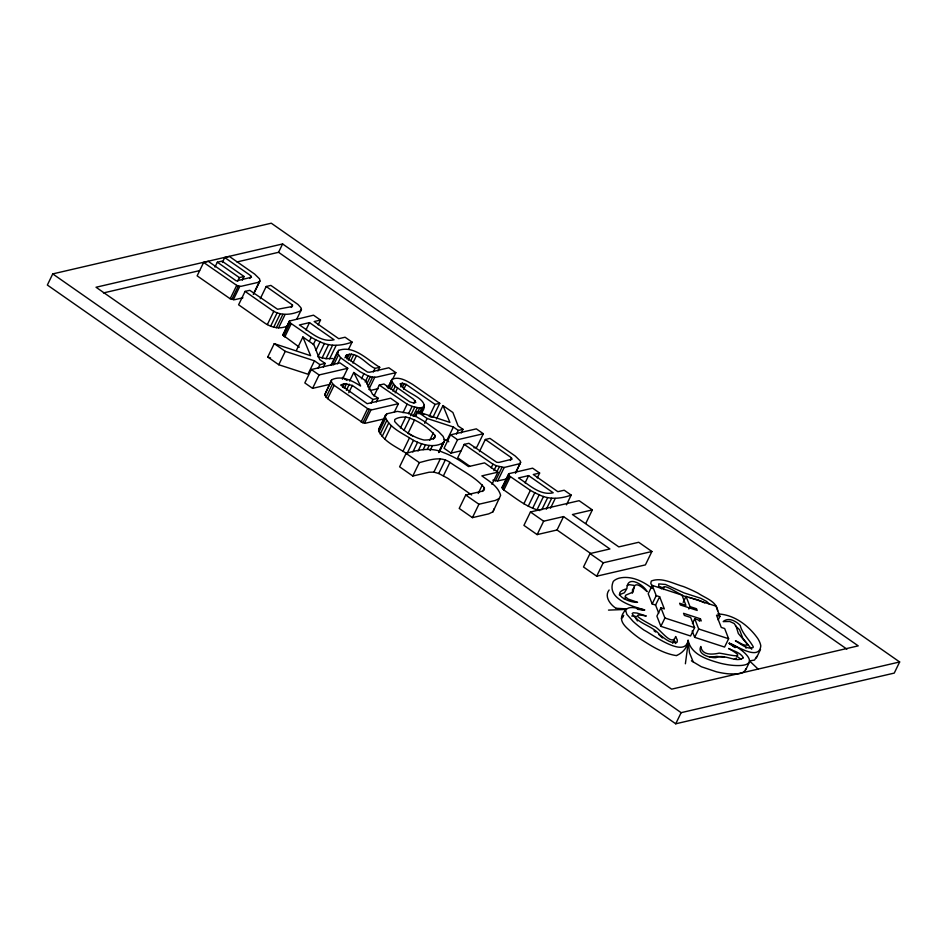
<?xml version="1.0" encoding="UTF-8"?>
<svg xmlns="http://www.w3.org/2000/svg" width="947" height="947" viewBox="0 0 947 947"><rect width="100%" height="100%" fill="white"/><g stroke="black" fill="none" stroke-linecap="round" stroke-linejoin="round"><path stroke-width="1.42" d="M299.299 347.182L282.94 335.12L289.451 321.021L313.516 315.185L320.512 320.062L318.145 324.939M282.94 335.12L289.451 321.021M539.814 510.587C526.177 507.154 515.239 497.731 503.863 490.013L502.052 487.409L509.202 473.607L532.628 468.173L539.624 473.05L537.257 477.927M502.052 488.107L508.563 474.009M632.383 593.13L632.56 589.389L634.005 587.992M435.147 435.525L435.087 437.478A47.125 16.892 25.9 0 1 424.031 440.035C412.738 437.372 402.25 430.092 394.65 421.51L394.733 419.58A47.125 16.892 25.9 0 1 405.778 417.011C417.071 419.675 427.547 426.967 435.147 435.525L433.371 439.183M471.642 494.961L447.824 478.33L438.733 473.5L433.868 472.127L429.098 472.233L412.797 476.021L399.598 466.8L406.097 453.4L419.308 462.621C429.275 460.147 440.568 455.72 449.943 462.361C461.438 470.564 475.311 476.826 484.391 487.812L484.319 489.954L482.023 491.244L465.723 495.032L459.212 508.432L472.423 517.642L488.723 513.866L492.961 511.818L500.632 495.317C498.11 486.166 489.019 481.171 481.869 475.879L497.862 472.174L491.955 484.355M652.495 588.549C643.238 581.399 631.27 575.314 619.279 578.132A58.323 20.905 25.9 0 0 613.254 581.482C605.973 598.753 632.288 606.542 644.67 609.88C638.882 609.335 630.11 604.79 625.541 610.022C617.918 618.296 622.262 624.014 628.997 629.921A58.323 20.905 25.9 0 0 640.018 638.716C651.228 645.949 663.042 653.619 676.489 655.62M625.541 610.022L626.843 614.354L633.129 621.421A58.323 20.905 25.9 0 0 644.149 630.217C651.737 633.934 685.273 659.313 688.126 640.219C691.014 654.898 708.107 659.787 720.596 663.302A58.323 20.905 25.9 0 0 733.428 665.398C764.253 667.588 743.608 648.861 729.19 643.179C736.21 645.475 759.222 661.444 760.796 645.913A58.323 20.905 25.9 0 0 757.718 638.408C748.532 625.505 734.138 614.52 717.767 613.94M420.799 413.46C433.454 399.965 407.944 394.378 402.25 386.932L400.06 383.772L402.416 383.204L406.121 384.375L435.075 404.405L439.751 403.315L433.241 416.716L430.897 417.26M377.948 370.952L379.723 367.294L375.048 368.383C366.323 364.784 357.007 350.189 346.14 355.385L347.016 357.93L349.135 359.694L367.507 372.064L369.638 372.242L388.85 367.779L395.846 372.668L392.887 378.753M379.723 367.294C367.827 360.274 354.202 344.909 338.659 350.366L337.487 353.077L340.624 357.717L360.274 371.816L368.111 375.912L372.585 377.143L376.622 377.119L395.846 372.668M717.66 610.697C716.796 601.369 704.864 597.912 698.188 593.272A58.323 20.905 25.9 0 0 683.438 586.548C673.364 583.731 661.704 576.912 651.311 581.008L650.802 583.305L652.234 586.513M685.391 663.776L688.209 642.516M691.417 660.828L701.325 666.735L716.465 671.814A58.323 20.905 25.9 0 0 729.308 673.897C734.6 673.731 743.869 675.223 745.845 668.795M746.058 648.222L745.881 647.156M626.275 589.661L624.416 592.739L619.208 594.823M749.574 660.888L754.534 660.071L756.748 656.378M439.515 451.731L444.676 440.391L443.101 436.342L438.343 431.406L424.339 421.415L416.325 416.644L408.181 413.271L397.338 411.377L386.85 413.815L385.559 415.046L378.611 430.045C383.144 441.858 397.03 447.02 406.938 453.767L413.448 440.367C403.529 433.619 389.643 428.458 385.109 416.644L385.559 415.046M385.05 418.669L365.862 423.12L362.89 422.764L329.852 400.403L326.088 397.195L324.75 394.792L331.699 379.794C341.417 375.048 352.308 380.73 360.594 385.997L353.74 372.491L349.597 381.025M324.75 394.792L331.699 379.794M635.697 618.817L636.715 618.154M260.295 298.684L266.202 286.491L270.878 285.414L298.033 304.508L301.004 307.811L301.063 310.569C291.25 315.351 279.164 316.227 270.321 309.006L245.095 291.392L238.597 304.792L263.811 322.406C270.499 327.307 279.318 329.627 287.213 326.099M492.961 511.818L494.121 508.717M515.44 473.311L520.637 462.314L520.116 460.798L515.215 456.016L489.99 438.402L485.314 439.491L479.407 451.672M387.879 388.057L391.987 379.333C399.03 376.137 406.772 380.895 412.785 384.494L439.751 403.315M52.748 273.908L47.35 285.035L675.732 723.792L894.252 673.092L899.65 661.965L271.268 223.208L52.748 273.908L681.142 712.665L899.65 661.965M222.379 262.426L224.747 257.548L249.913 275.115L251.5 277.234L236.336 280.928L208.316 261.36L203.641 262.449L197.13 275.849L230.192 298.767L234.501 299.737L242.929 297.784M214.957 267.078L217.325 262.201L222.036 261.112L244.101 276.524L242.337 280.17M237.626 281.271L239.39 277.613L244.101 276.524M230.192 298.767L236.703 285.367L203.641 262.449M231.814 299.43L238.324 286.03L241 286.337L257.868 282.431L259.952 281.034L259.537 278.856L254.636 274.074L229.423 256.471L224.747 257.548M233.305 299.761L239.816 286.373M249.842 278.442L251.026 276.003M253.382 294.055L259.289 281.875M253.441 294.434L259.952 281.034M236.939 261.964L278.56 252.304L282.608 243.959L858.219 645.866L671.636 689.156L96.038 287.249L282.608 243.959M267.338 324.584L273.849 311.184M270.676 326.147L277.175 312.747M273.719 327.177L280.229 313.777M276.382 327.745L282.881 314.345M278.56 327.899L285.071 314.499M291.309 307.408L292.493 304.97L266.202 286.491M274.251 343.643L285.272 351.337L314.451 360.819L307.953 374.219L278.773 364.737L267.741 357.043L274.251 343.643L310.592 355.693L302.898 337.002L296.387 350.39M283.567 336.031L290.066 322.631L289.439 321.72M284.751 337.025L291.262 323.625L290.066 322.631M296.79 319.068L301.525 309.326M278.773 364.737L285.272 351.337M305.964 329.923L309.503 322.619L334.078 339.772C320.82 342.992 309.562 331.296 299.406 324.963L309.503 322.619M309.48 341.027L311.255 337.369L291.262 323.625M313.291 344.649L315.659 339.772L311.255 337.369M315.943 350.331L320.086 341.808C330.207 346.827 341.689 345.88 352.071 342.104L348.52 349.407M342.412 379.262L347.738 368.3L339.973 362.879L311.326 369.531L304.816 382.931L312.581 388.353L329.769 384.364M324.419 343.418L317.92 356.818L326.028 358.688L332.681 358.499M322.087 357.99L328.597 344.59M318.145 368.3L319.92 364.642L325.152 363.423L323.389 367.081M326.028 358.688L332.539 345.288M312.581 388.353L319.092 374.953L347.738 368.3M329.603 358.866L336.114 345.466M337.665 351.491L331.154 364.891L332.148 363.766M331.58 365.258L338.659 350.366M333.652 364.891L338.387 355.149M337.665 363.802L340.624 357.717M344.957 357.824L346.14 355.385M326.088 397.195L332.598 383.795L331.261 381.392M346.01 357.055L347.194 354.616M327.615 398.699L334.113 385.299L332.598 383.795M346.945 358.996L349.313 354.119M348.389 360.144L351.349 354.048M350.816 360.7L353.776 354.616M352.9 363.044L356.439 355.729M342.565 387.276L344.341 383.63L352.32 385.429L372.964 399.468L378.161 398.261L376.385 401.919M344.258 388.412L346.626 383.535M346.377 390.271L349.336 384.174M348.768 392.733L352.32 385.429M361.434 378.824L363.802 373.947M365.151 381.996L368.111 375.912M366.797 383.949L370.348 376.646M373.284 372.041L375.048 368.383M367.85 386.897L372.585 377.143M368.797 389.513L374.716 377.332M361.091 422.031L367.59 408.631L334.113 385.299M373.958 396.047L379.285 385.086L383.961 383.997L409.72 401.8L413.437 402.96L415.851 402.404L413.614 399.255L395.29 386.269L391.431 380.753M371.188 403.114L372.964 399.468M362.89 422.764L369.389 409.364L372.372 409.72L398.403 403.682L394.26 412.205M364.548 423.143L371.058 409.743M388.436 386.648L391.987 379.333M391.703 381.191L389.335 386.068L386.589 386.696M389.028 388.578L391.987 382.493M391.004 389.253L393.36 384.375M392.934 391.147L395.29 386.269M395.171 392.898L397.539 388.021M378.611 430.045L385.109 416.644M386.85 413.815L379.049 428.446M400.64 386.861L402.416 383.204M378.989 431.939L385.5 418.538M402.404 387.228L404.18 383.571M380.185 434.093L386.696 420.693M403.753 389.241L406.121 384.375M382.162 436.46L388.672 423.072M384.908 439.006L391.419 425.605M402.996 412.679L407.139 404.156L379.285 385.086M400.451 427.973L405.778 417.011M408.548 413.709L412.087 406.393L419.687 408.015L423.569 407.115L424.351 406.156M414.005 402.972L415.188 400.534M410.536 415.757L414.679 407.234M404.073 430.151L409.992 417.97M413.105 416.325L417.248 407.802M414.822 416.42L417.189 411.554L449.896 422.398L442.971 405.576L436.46 418.965M415.555 416.538L419.687 408.015M414.585 419.888L408.074 433.288L412.703 436.07M418.953 413.851L421.912 407.755M420.87 412.276L424.41 404.973M420.61 413.2L423.569 407.115M402.842 451.53L409.353 438.13M424.741 423.356L427.109 418.479L417.189 411.554M429.157 416.585L435.075 404.405M412.856 452.003L417.58 442.261C425.795 445.788 436.638 447.659 444.25 441.989M418.065 451.068L421.616 443.752M423.12 449.707L425.487 444.841M429.76 440.272L433.312 432.968M412.797 476.021L419.308 462.621M427.381 449.15L429.157 445.492M430.116 450.535L432.483 445.67M438.828 451.766L442.971 443.232M438.769 452.571L444.676 440.391M448.831 441.787L446.866 440.414L453.376 427.014L427.109 418.479M473.95 447.813L476.815 447.15L483.325 433.75L476.341 428.861L450.559 434.851L444.048 448.251L451.044 453.128L461.071 450.808M433.868 472.127L440.379 458.727M456.525 434.105L458.289 430.447L463 429.358L461.225 433.016M438.733 473.5L445.244 460.1M451.044 453.128L457.543 439.728L483.325 433.75M443.445 475.761L449.943 462.361M485.314 439.491L510.54 457.093L512.09 459.188L498.856 462.432L496.69 462.254L468.883 443.303L464.208 444.38L457.709 457.78L469.712 466.173M478.188 493.494L482.319 484.959M491.185 467.83L492.961 464.172L464.208 444.38M482.615 491.469L484.391 487.812M493.932 470.612L496.299 465.735L504.183 467.487L520.175 463.568M472.423 517.642L478.922 504.242L495.222 500.466L499.471 498.418M496.974 471.642L499.341 466.776M492.831 480.165L495.494 480.733L501.993 467.333M495.494 480.733L497.672 480.887L504.183 467.487M510.421 460.396L511.605 457.957M502.679 489.019L509.178 475.619L508.563 474.707M503.863 490.013L510.374 476.613L509.178 475.619M515.902 472.068L520.637 462.314M525.076 482.923L528.615 475.607L553.19 492.771C539.932 495.979 528.675 484.284 518.518 477.951L528.615 475.607M523.869 503.757L530.379 490.357L510.374 476.613M528.26 506.16L534.771 492.76L530.379 490.357M585.838 523.312L592.337 509.912L579.138 500.691L530.438 511.984L523.928 525.384L537.138 534.605L557.037 529.989L590.324 553.226M532.688 508.196L539.198 494.796C549.319 499.815 560.802 498.868 571.183 495.092L566.46 504.834M537.032 509.806L543.531 496.406M541.791 509.758L547.709 497.577M546.324 509.237L551.651 498.276M537.138 534.605L543.637 521.205L563.548 516.588L609.904 548.964L590.005 553.581L583.506 566.981L596.705 576.202L645.404 564.897L651.903 551.497L638.704 542.276L618.805 546.893L572.438 514.529L592.337 509.912M550.491 508.208L555.226 498.465M557.037 529.989L563.548 516.588M596.705 576.202L603.215 562.802L651.903 551.497M718.205 619.93L719.945 616.355L715.979 606.151L686.054 596.409L690.02 606.625L696.519 608.743L697.181 610.436L680.301 604.944L679.638 603.251L685.924 605.287L681.958 595.083L652.258 585.412L648.21 593.745L652.175 603.961L655.584 605.062L658.733 613.183M652.175 603.961L656.224 595.627L652.258 585.412M655.584 605.062L659.633 596.728L656.224 595.627M659.633 596.728L664.344 608.897L660.947 607.796L656.898 616.13L660.864 626.334L690.564 635.993L694.613 627.672L690.647 617.456L684.361 615.42L683.556 613.325L700.437 618.817L701.242 620.912L694.743 618.793L692.435 623.552M660.864 626.334L664.912 618L660.947 607.796M683.166 602.363L686.054 596.409M688.86 609.004L690.02 606.625M699.277 621.196L700.437 618.817M719.945 616.355L716.536 615.254L721.259 627.423L724.668 628.536L728.622 638.74L724.585 647.073L694.66 637.331L698.708 628.997L694.743 618.793M675.732 723.792L681.142 712.665M745.62 670.026L749.752 661.527M756.381 657.976L760.512 649.476M621.41 618.533L622.795 616.923M609.122 589.981C603.961 596.551 610.377 604.778 616.142 608.376M623.753 615.325L622.084 617.326L623.019 616.686M623.824 598.717L626.003 597.628M627.269 585.495L629.412 584.701L634.147 585.412M672.583 643.12L674.075 639.793L675.815 643.569M282.94 334.421L283.591 334.019M502.052 487.409L502.703 487.007M676.679 655.454C682.704 652.957 687.924 647.097 688.043 640.385L689.511 652.814L693.228 661.965M103.472 292.931L199.628 270.617M245.095 291.392L249.771 290.315L277.578 309.267L292.363 306.508L292.493 304.97M320.512 320.062L314.179 321.53L338.754 338.695L345.087 337.227L352.071 342.104M344.341 383.63L340.636 385.027L367.187 403.694L390.638 398.249L398.403 403.682M370.111 390.519L378.35 388.613M406.097 453.4C418.302 449.671 431.56 447.055 443.658 452.642A34.199 12.252 25.9 0 1 463.237 462.87L468.564 466.587L484.556 462.882L497.862 472.174M507.734 478.768L497.672 480.887M539.624 473.05L533.291 474.518L557.866 491.682L564.199 490.215L571.183 495.092M709.599 657.36L716.855 656.366L724.502 657.254M637.816 609.406L644.587 610.046L637.662 608.909M631.708 616L636.337 616.497M608.507 610.105L625.73 609.454M637.213 609.016L640.077 608.909M734.327 659.278L736.245 659.112L736.245 657.916M658.461 586.761L663.835 587.661M626.583 608.885L616.343 608.282M689.096 597.427L698.543 600.09L704.746 602.943M444.107 439.515L446.866 440.414M664.912 618L694.613 627.672M698.708 628.997L728.622 638.74M267.741 357.043L270.546 357.966M686.67 596.634C683.272 597.758 660.308 580.026 663.74 589.508M236.703 285.367L238.324 286.03M367.59 408.631L369.389 409.364M407.139 404.156L412.087 406.393M413.448 440.367L417.58 442.261M315.659 339.772L320.086 341.808M534.771 492.76L539.198 494.796M492.961 464.172L496.299 465.735M736.802 656.295L740.069 658.556A6.807 2.439 25.9 0 1 740.945 659.42M278.56 252.304L846.89 649.133M442.971 405.576L452.891 412.501L458.088 425.925L463 429.358M217.325 262.201L239.39 277.613M453.376 427.014L458.289 430.447M420.361 412.075L423.877 414.526M450.559 434.851L457.543 439.728M302.898 337.002L313.919 344.696L319.695 359.611L325.152 363.423M353.74 372.491L365.755 380.883L372.573 394.354L378.161 398.261M342.471 377.332L346.993 380.481M314.451 360.819L319.92 364.642M530.438 511.984L543.637 521.205M590.005 553.581L603.215 562.802M311.326 369.531L319.092 374.953M465.723 495.032L478.922 504.242M735.488 625.908L739.536 629.708L742.803 638.266L751.693 649.216M654.034 630.785L655.726 632.051M636.929 620.427L637.532 620.901M658.757 634.514L662.533 637.958M735.192 647.227L729.107 643.356L735.109 647.653M749.574 660.947L758.038 669.02M661.432 588.821L658.733 585.85L658.745 583.897L665.528 584.477L683.959 592.858L700.697 598.279L706.533 601.381L709.67 604.34M692.186 630.951L694.66 637.331M633.993 587.318L633.069 592.041L625.801 595.142L625.115 596.563L628.192 599.072L637.544 602.316C629.779 603.121 608.601 593.532 626.89 588.75C626.973 574.261 643.723 584.749 647.144 591.638C644.552 589.685 635.804 580.404 633.993 587.318M747.68 644.611C744.52 647.109 738.79 641.545 735.405 640.859C740.613 643.593 746.638 649.725 752.948 647.665L753.315 646.919C749.432 639.592 742.247 633.874 740.199 625.34C736.044 621.173 728.409 616.84 723.188 621.599L729.758 621.481L734.162 623.505L736.162 626.405L738.34 633.507L747.68 644.611M743.324 657.727C736.577 663.527 724.55 653.347 715.932 657.668C710.061 658.023 696.732 654.33 700.827 646.481C702.023 655.632 712.641 654.59 719.175 653.122C729.012 654.484 749.752 660.343 728.574 648.482C733.546 651.062 740.483 652.447 743.324 657.727M675.637 636.562C671.825 648.008 658.875 626.713 653.466 626.145C648.719 623.256 624.854 611.561 646.268 616.059L637.047 613.064L633.247 612.768L632.182 613.549C637.71 623.848 652.388 625.517 659.775 634.774C664.474 638.337 670.867 644.291 677.152 642.161L677.33 640.101L675.637 636.562"/></g></svg>
